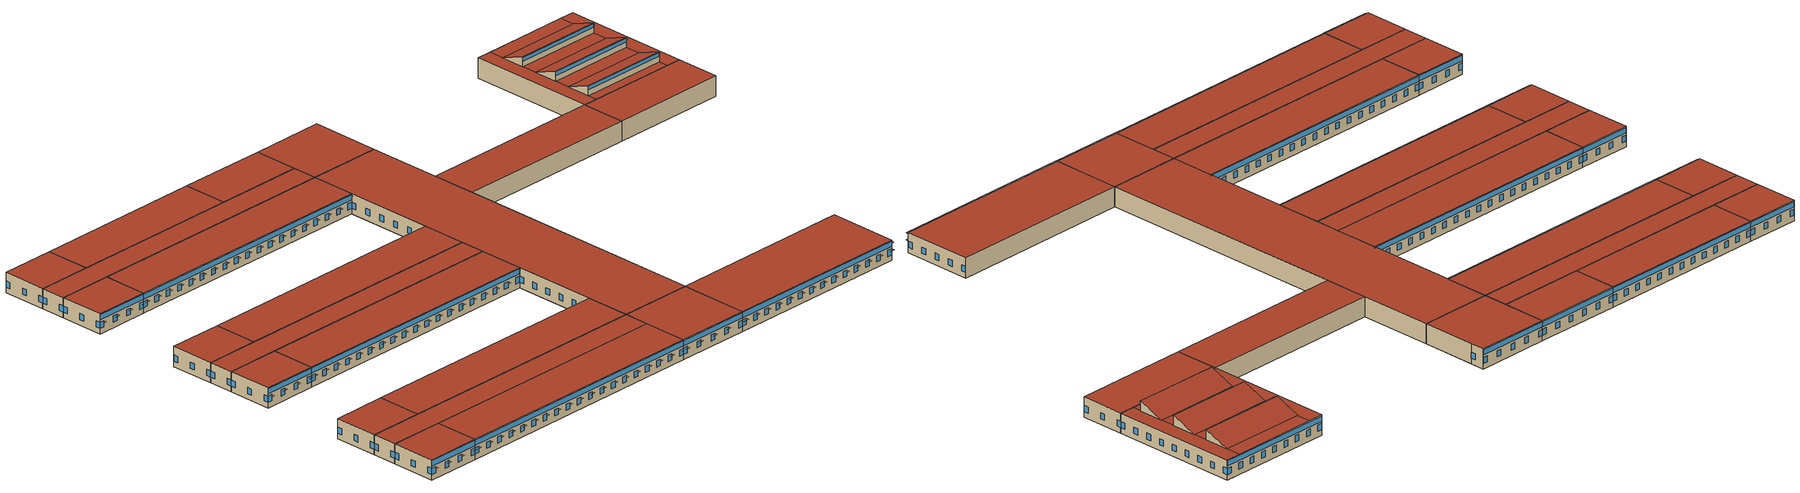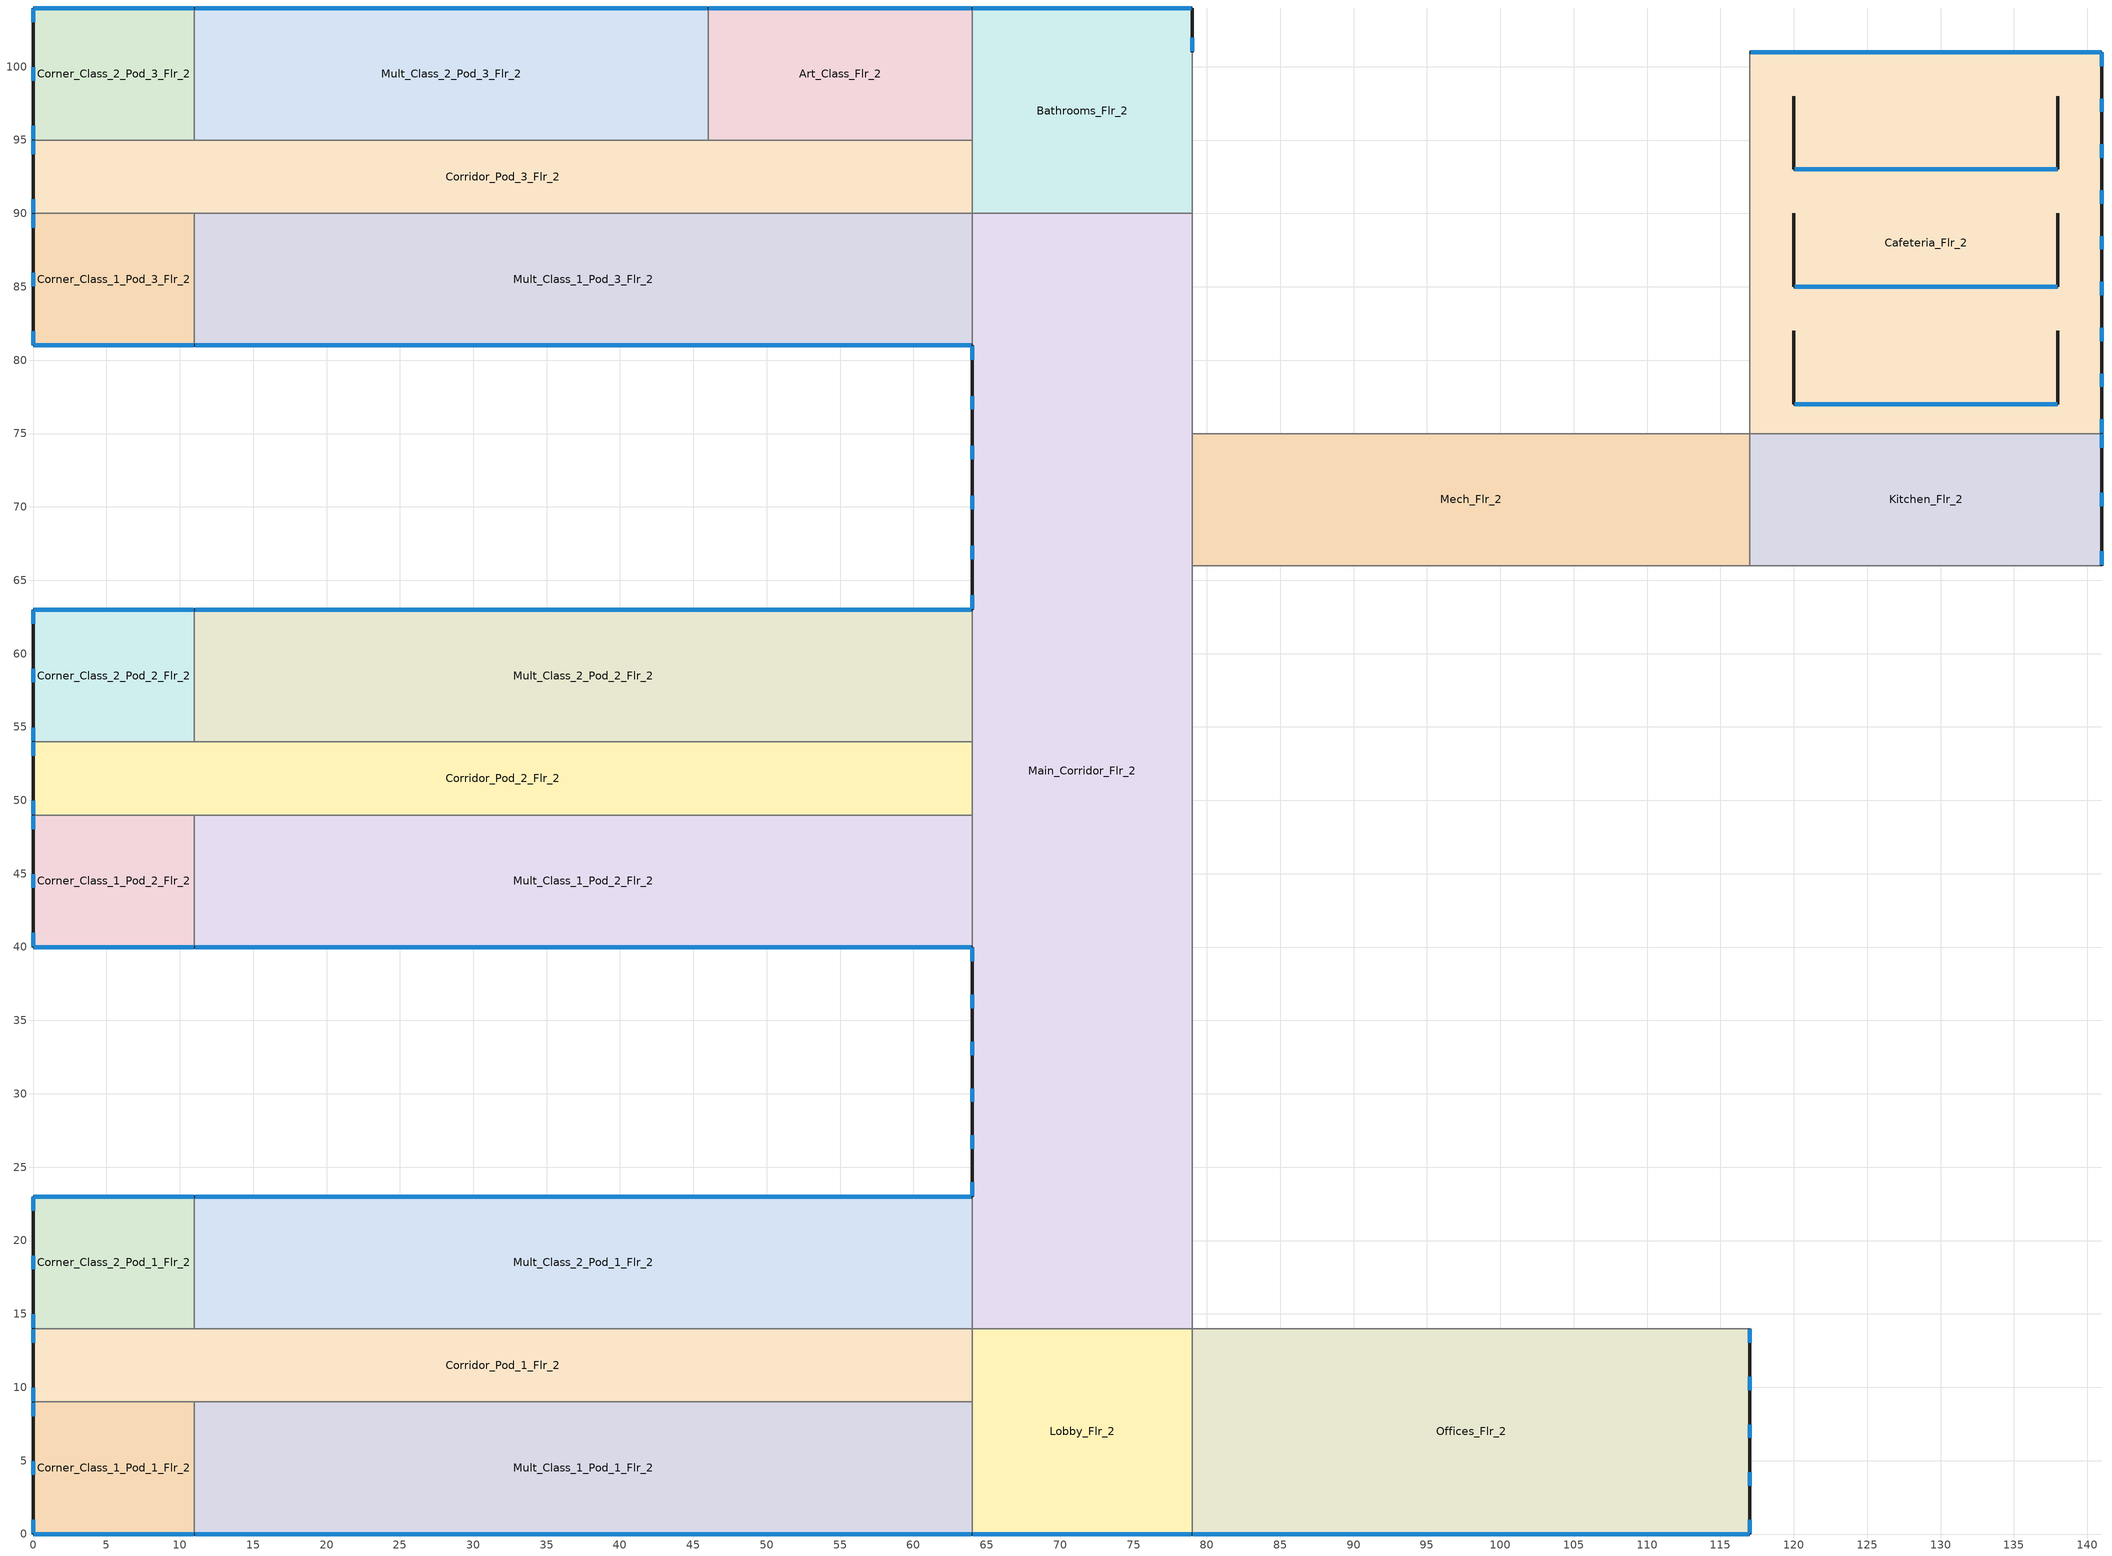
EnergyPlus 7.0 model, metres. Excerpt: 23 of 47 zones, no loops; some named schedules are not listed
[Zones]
Corner_Class_1_Pod_1_Flr_2
 floor to Corner_Class_1_Pod_1_Flr_1 (INT-FLOOR-TOPSIDE): 0,9 11,9 11,0 0,0 z4
 wall outside (Mass_R-13.3 ci_Ext-wall): 0,9 0,0 11,0 z4:8
 wall to Mult_Class_1_Pod_1_Flr_2 (Standard_Int-Wall): 11,0 11,9 z4:8
 wall to Corridor_Pod_1_Flr_2 (Standard_Int-Wall): 11,9 0,9 z4:8
 window (std_window_UValue_3.237_SHGC_0.390_VT_0.495): 0.05,0 0.96,0 / 3.38,0 4.29,0 / 6.71,0 7.62,0 / 10.04,0 10.95,0 z5.1:6.32
 window (daylight_window_UValue_3.237_SHGC_0.390_VT_0.495): 0.05,0 10.95,0 z6.79:7.8
 window (std_window_UValue_3.237_SHGC_0.390_VT_0.495_west): 0,8.95 0,8.04 / 0,4.96 0,4.04 / 0,0.96 0,0.05 z5.1:6.32
 roof outside (IEAD_R-30 ci_Roof): 0,0 11,0 11,9 0,9 z8
Mult_Class_1_Pod_1_Flr_2
 floor to Mult_Class_1_Pod_1_Flr_1 (INT-FLOOR-TOPSIDE): 11,9 64,9 64,0 11,0 z4
 wall outside (Mass_R-13.3 ci_Ext-wall): 11,0 64,0 z4:8
 wall to Lobby_Flr_2 (Standard_Int-Wall): 64,0 64,9 z4:8
 wall to Corridor_Pod_1_Flr_2 (Standard_Int-Wall): 64,9 11,9 z4:8
 window (std_window_UValue_3.237_SHGC_0.390_VT_0.495): 11.05,0 11.96,0 / 13.94,0 14.85,0 / 16.83,0 17.74,0 / 19.71,0 20.63,0 / 22.6,0 23.52,0 / 25.49,0 26.4,0 / 28.38,0 29.29,0 / 31.27,0 32.18,0 / 34.15,0 35.07,0 / 37.04,0 37.96,0 / 39.93,0 40.85,0 / 42.82,0 43.73,0 / 45.71,0 46.62,0 / 48.6,0 49.51,0 / 51.48,0 52.4,0 / 54.37,0 55.29,0 / 57.26,0 58.17,0 / 60.15,0 61.06,0 / 63.04,0 63.95,0 z5.1:6.32
 window (daylight_window_UValue_3.237_SHGC_0.390_VT_0.495): 11.05,0 63.95,0 z6.8:7.8
 roof outside (IEAD_R-30 ci_Roof): 11,0 64,0 64,9 11,9 z8
Corridor_Pod_1_Flr_2
 floor to Corridor_Pod_1_Flr_1 (INT-FLOOR-TOPSIDE): 0,14 64,14 64,9 0,9 z4
 wall outside (Mass_R-13.3 ci_Ext-wall): 0,14 0,9 z4:8
 wall to Lobby_Flr_2 (Standard_Int-Wall): 64,9 64,14 z4:8
 wall to Mult_Class_2_Pod_1_Flr_2 (Standard_Int-Wall): 64,14 11,14 z4:8
 wall to Corner_Class_2_Pod_1_Flr_2 (Standard_Int-Wall): 11,14 0,14 z4:8
 window (std_window_UValue_3.237_SHGC_0.390_VT_0.495_west): 0,13.95 0,13.04 / 0,9.96 0,9.05 z5.1:6.32
 roof outside (IEAD_R-30 ci_Roof): 0,9 64,9 64,14 0,14 z8
Corner_Class_2_Pod_1_Flr_2
 floor to Corner_Class_2_Pod_1_Flr_1 (INT-FLOOR-TOPSIDE): 0,23 11,23 11,14 0,14 z4
 wall outside (Mass_R-13.3 ci_Ext-wall): 11,23 0,23 0,14 z4:8
 wall to Mult_Class_2_Pod_1_Flr_2 (Standard_Int-Wall): 11,14 11,23 z4:8
 window (std_window_UValue_3.237_SHGC_0.490_VT_0.622): 10.95,23 10.04,23 / 7.62,23 6.71,23 / 4.29,23 3.38,23 / 0.96,23 0.05,23 z5.1:6.32
 window (daylight_window_UValue_3.237_SHGC_0.490_VT_0.622): 10.95,23 0.05,23 z6.79:7.8
 window (std_window_UValue_3.237_SHGC_0.390_VT_0.495_west): 0,22.95 0,22.04 / 0,18.96 0,18.04 / 0,14.96 0,14.05 z5.1:6.32
 roof outside (IEAD_R-30 ci_Roof): 0,14 11,14 11,23 0,23 z8
Mult_Class_2_Pod_1_Flr_2
 floor to Mult_Class_2_Pod_1_Flr_1 (INT-FLOOR-TOPSIDE): 11,23 64,23 64,14 11,14 z4
 wall outside (Mass_R-13.3 ci_Ext-wall): 64,23 11,23 z4:8
 wall to Main_Corridor_Flr_2 (Standard_Int-Wall): 64,14 64,23 z4:8
 window (std_window_UValue_3.237_SHGC_0.490_VT_0.622): 63.95,23 63.04,23 / 61.06,23 60.15,23 / 58.17,23 57.26,23 / 55.29,23 54.37,23 / 52.4,23 51.48,23 / 49.51,23 48.6,23 / 46.62,23 45.71,23 / 43.73,23 42.82,23 / 40.85,23 39.93,23 / 37.96,23 37.04,23 / 35.07,23 34.15,23 / 32.18,23 31.27,23 / 29.29,23 28.38,23 / 26.4,23 25.49,23 / 23.52,23 22.6,23 / 20.63,23 19.71,23 / 17.74,23 16.83,23 / 14.85,23 13.94,23 / 11.96,23 11.05,23 z5.1:6.32
 window (daylight_window_UValue_3.237_SHGC_0.490_VT_0.622): 63.95,23 11.05,23 z6.8:7.8
 roof outside (IEAD_R-30 ci_Roof): 11,14 64,14 64,23 11,23 z8
Corner_Class_1_Pod_2_Flr_2
 floor to Corner_Class_1_Pod_2_Flr_1 (INT-FLOOR-TOPSIDE): 0,49 11,49 11,40 0,40 z4
 wall outside (Mass_R-13.3 ci_Ext-wall): 0,49 0,40 11,40 z4:8
 wall to Mult_Class_1_Pod_2_Flr_2 (Standard_Int-Wall): 11,40 11,49 z4:8
 wall to Corridor_Pod_2_Flr_2 (Standard_Int-Wall): 11,49 0,49 z4:8
 window (std_window_UValue_3.237_SHGC_0.390_VT_0.495): 0.05,40 0.96,40 / 3.38,40 4.29,40 / 6.71,40 7.62,40 / 10.04,40 10.95,40 z5.1:6.32
 window (daylight_window_UValue_3.237_SHGC_0.390_VT_0.495): 0.05,40 10.95,40 z6.79:7.8
 window (std_window_UValue_3.237_SHGC_0.390_VT_0.495_west): 0,48.95 0,48.04 / 0,44.96 0,44.04 / 0,40.96 0,40.05 z5.1:6.32
 roof outside (IEAD_R-30 ci_Roof): 0,40 11,40 11,49 0,49 z8
Mult_Class_1_Pod_2_Flr_2
 floor to Mult_Class_1_Pod_2_Flr_1 (INT-FLOOR-TOPSIDE): 11,49 64,49 64,40 11,40 z4
 wall outside (Mass_R-13.3 ci_Ext-wall): 11,40 64,40 z4:8
 wall to Main_Corridor_Flr_2 (Standard_Int-Wall): 64,40 64,49 z4:8
 wall to Corridor_Pod_2_Flr_2 (Standard_Int-Wall): 64,49 11,49 z4:8
 window (std_window_UValue_3.237_SHGC_0.390_VT_0.495): 11.05,40 11.96,40 / 13.94,40 14.85,40 / 16.83,40 17.74,40 / 19.71,40 20.63,40 / 22.6,40 23.52,40 / 25.49,40 26.4,40 / 28.38,40 29.29,40 / 31.27,40 32.18,40 / 34.15,40 35.07,40 / 37.04,40 37.96,40 / 39.93,40 40.85,40 / 42.82,40 43.73,40 / 45.71,40 46.62,40 / 48.6,40 49.51,40 / 51.48,40 52.4,40 / 54.37,40 55.29,40 / 57.26,40 58.17,40 / 60.15,40 61.06,40 / 63.04,40 63.95,40 z5.1:6.32
 window (daylight_window_UValue_3.237_SHGC_0.390_VT_0.495): 11.05,40 63.95,40 z6.8:7.8
 roof outside (IEAD_R-30 ci_Roof): 11,40 64,40 64,49 11,49 z8
Corridor_Pod_2_Flr_2
 floor to Corridor_Pod_2_Flr_1 (INT-FLOOR-TOPSIDE): 0,54 64,54 64,49 0,49 z4
 wall outside (Mass_R-13.3 ci_Ext-wall): 0,54 0,49 z4:8
 wall to Main_Corridor_Flr_2 (Standard_Int-Wall): 64,49 64,54 z4:8
 wall to Mult_Class_2_Pod_2_Flr_2 (Standard_Int-Wall): 64,54 11,54 z4:8
 wall to Corner_Class_2_Pod_2_Flr_2 (Standard_Int-Wall): 11,54 0,54 z4:8
 window (std_window_UValue_3.237_SHGC_0.390_VT_0.495_west): 0,53.95 0,53.04 / 0,49.96 0,49.05 z5.1:6.32
 roof outside (IEAD_R-30 ci_Roof): 0,49 64,49 64,54 0,54 z8
Corner_Class_2_Pod_2_Flr_2
 floor to Corner_Class_2_Pod_2_Flr_1 (INT-FLOOR-TOPSIDE): 0,63 11,63 11,54 0,54 z4
 wall outside (Mass_R-13.3 ci_Ext-wall): 11,63 0,63 0,54 z4:8
 wall to Mult_Class_2_Pod_2_Flr_2 (Standard_Int-Wall): 11,54 11,63 z4:8
 window (std_window_UValue_3.237_SHGC_0.490_VT_0.622): 10.95,63 10.04,63 / 7.62,63 6.71,63 / 4.29,63 3.38,63 / 0.96,63 0.05,63 z5.1:6.32
 window (daylight_window_UValue_3.237_SHGC_0.490_VT_0.622): 10.95,63 0.05,63 z6.79:7.8
 window (std_window_UValue_3.237_SHGC_0.390_VT_0.495_west): 0,62.95 0,62.04 / 0,58.96 0,58.04 / 0,54.96 0,54.05 z5.1:6.32
 roof outside (IEAD_R-30 ci_Roof): 0,54 11,54 11,63 0,63 z8
Mult_Class_2_Pod_2_Flr_2
 floor to Mult_Class_2_Pod_2_Flr_1 (INT-FLOOR-TOPSIDE): 11,63 64,63 64,54 11,54 z4
 wall outside (Mass_R-13.3 ci_Ext-wall): 64,63 11,63 z4:8
 wall to Main_Corridor_Flr_2 (Standard_Int-Wall): 64,54 64,63 z4:8
 window (std_window_UValue_3.237_SHGC_0.490_VT_0.622): 63.95,63 63.04,63 / 61.06,63 60.15,63 / 58.17,63 57.26,63 / 55.29,63 54.37,63 / 52.4,63 51.48,63 / 49.51,63 48.6,63 / 46.62,63 45.71,63 / 43.73,63 42.82,63 / 40.85,63 39.93,63 / 37.96,63 37.04,63 / 35.07,63 34.15,63 / 32.18,63 31.27,63 / 29.29,63 28.38,63 / 26.4,63 25.49,63 / 23.52,63 22.6,63 / 20.63,63 19.71,63 / 17.74,63 16.83,63 / 14.85,63 13.94,63 / 11.96,63 11.05,63 z5.1:6.32
 window (daylight_window_UValue_3.237_SHGC_0.490_VT_0.622): 63.95,63 11.05,63 z6.8:7.8
 roof outside (IEAD_R-30 ci_Roof): 11,54 64,54 64,63 11,63 z8
Corner_Class_1_Pod_3_Flr_2
 floor to Corner_Class_1_Pod_3_Flr_1 (INT-FLOOR-TOPSIDE): 0,90 11,90 11,81 0,81 z4
 wall outside (Mass_R-13.3 ci_Ext-wall): 0,90 0,81 11,81 z4:8
 wall to Mult_Class_1_Pod_3_Flr_2 (Standard_Int-Wall): 11,81 11,90 z4:8
 wall to Corridor_Pod_3_Flr_2 (Standard_Int-Wall): 11,90 0,90 z4:8
 window (std_window_UValue_3.237_SHGC_0.390_VT_0.495): 0.05,81 0.96,81 / 3.38,81 4.29,81 / 6.71,81 7.62,81 / 10.04,81 10.95,81 z5.1:6.32
 window (daylight_window_UValue_3.237_SHGC_0.390_VT_0.495): 0.05,81 10.95,81 z6.79:7.8
 window (std_window_UValue_3.237_SHGC_0.390_VT_0.495_west): 0,89.95 0,89.04 / 0,85.96 0,85.04 / 0,81.96 0,81.05 z5.1:6.32
 roof outside (IEAD_R-30 ci_Roof): 0,81 11,81 11,90 0,90 z8
Mult_Class_1_Pod_3_Flr_2
 floor to Mult_Class_1_Pod_3_Flr_1 (INT-FLOOR-TOPSIDE): 11,90 64,90 64,81 11,81 z4
 wall outside (Mass_R-13.3 ci_Ext-wall): 11,81 64,81 z4:8
 wall to Main_Corridor_Flr_2 (Standard_Int-Wall): 64,81 64,90 z4:8
 wall to Corridor_Pod_3_Flr_2 (Standard_Int-Wall): 64,90 11,90 z4:8
 window (std_window_UValue_3.237_SHGC_0.390_VT_0.495): 11.05,81 11.96,81 / 13.94,81 14.85,81 / 16.83,81 17.74,81 / 19.71,81 20.63,81 / 22.6,81 23.52,81 / 25.49,81 26.4,81 / 28.38,81 29.29,81 / 31.27,81 32.18,81 / 34.15,81 35.07,81 / 37.04,81 37.96,81 / 39.93,81 40.85,81 / 42.82,81 43.73,81 / 45.71,81 46.62,81 / 48.6,81 49.51,81 / 51.48,81 52.4,81 / 54.37,81 55.29,81 / 57.26,81 58.17,81 / 60.15,81 61.06,81 / 63.04,81 63.95,81 z5.1:6.32
 window (daylight_window_UValue_3.237_SHGC_0.390_VT_0.495): 11.05,81 63.95,81 z6.8:7.8
 roof outside (IEAD_R-30 ci_Roof): 11,81 64,81 64,90 11,90 z8
Corridor_Pod_3_Flr_2
 floor to Corridor_Pod_3_Flr_1 (INT-FLOOR-TOPSIDE): 0,95 64,95 64,90 0,90 z4
 wall outside (Mass_R-13.3 ci_Ext-wall): 0,95 0,90 z4:8
 wall to Bathrooms_Flr_2 (Standard_Int-Wall): 64,90 64,95 z4:8
 wall to Art_Class_Flr_2 (Standard_Int-Wall): 64,95 46,95 z4:8
 wall to Mult_Class_2_Pod_3_Flr_2 (Standard_Int-Wall): 46,95 11,95 z4:8
 wall to Corner_Class_2_Pod_3_Flr_2 (Standard_Int-Wall): 11,95 0,95 z4:8
 window (std_window_UValue_3.237_SHGC_0.390_VT_0.495_west): 0,94.95 0,94.04 / 0,90.96 0,90.05 z5.1:6.32
 roof outside (IEAD_R-30 ci_Roof): 0,90 64,90 64,95 0,95 z8
Corner_Class_2_Pod_3_Flr_2
 floor to Corner_Class_2_Pod_3_Flr_1 (INT-FLOOR-TOPSIDE): 0,104 11,104 11,95 0,95 z4
 wall outside (Mass_R-13.3 ci_Ext-wall): 11,104 0,104 0,95 z4:8
 wall to Mult_Class_2_Pod_3_Flr_2 (Standard_Int-Wall): 11,95 11,104 z4:8
 window (std_window_UValue_3.237_SHGC_0.490_VT_0.622): 10.95,104 10.04,104 / 7.62,104 6.71,104 / 4.29,104 3.38,104 / 0.96,104 0.05,104 z5.1:6.32
 window (daylight_window_UValue_3.237_SHGC_0.490_VT_0.622): 10.95,104 0.05,104 z6.79:7.8
 window (std_window_UValue_3.237_SHGC_0.390_VT_0.495_west): 0,103.95 0,103.04 / 0,99.96 0,99.04 / 0,95.96 0,95.05 z5.1:6.32
 roof outside (IEAD_R-30 ci_Roof): 0,95 11,95 11,104 0,104 z8
Mult_Class_2_Pod_3_Flr_2
 floor to Mult_Class_2_Pod_3_Flr_1 (INT-FLOOR-TOPSIDE): 11,104 46,104 46,95 11,95 z4
 wall outside (Mass_R-13.3 ci_Ext-wall): 46,104 11,104 z4:8
 wall to Art_Class_Flr_2 (Standard_Int-Wall): 46,95 46,104 z4:8
 window (std_window_UValue_3.237_SHGC_0.490_VT_0.622): 45.95,104 45.04,104 / 43.12,104 42.2,104 / 40.29,104 39.37,104 / 37.45,104 36.54,104 / 34.62,104 33.71,104 / 31.79,104 30.87,104 / 28.96,104 28.04,104 / 26.13,104 25.21,104 / 23.29,104 22.38,104 / 20.46,104 19.55,104 / 17.63,104 16.71,104 / 14.8,104 13.88,104 / 11.96,104 11.05,104 z5.1:6.32
 window (daylight_window_UValue_3.237_SHGC_0.490_VT_0.622): 45.95,104 11.05,104 z6.8:7.8
 roof outside (IEAD_R-30 ci_Roof): 11,95 46,95 46,104 11,104 z8
Art_Class_Flr_2
 floor to Mult_Class_2_Pod_3_Flr_1 (INT-FLOOR-TOPSIDE): 46,104 64,104 64,95 46,95 z4
 wall outside (Mass_R-13.3 ci_Ext-wall): 64,104 46,104 z4:8
 wall to Bathrooms_Flr_2 (Standard_Int-Wall): 64,95 64,104 z4:8
 window (std_window_UValue_3.237_SHGC_0.490_VT_0.622): 63.95,104 63.04,104 / 60.55,104 59.64,104 / 57.16,104 56.24,104 / 53.76,104 52.84,104 / 50.36,104 49.45,104 / 46.96,104 46.05,104 z5.1:6.32
 window (daylight_window_UValue_3.237_SHGC_0.490_VT_0.622): 63.95,104 46.05,104 z6.79:7.8
 roof outside (IEAD_R-30 ci_Roof): 46,95 64,95 64,104 46,104 z8
Main_Corridor_Flr_2
 floor to Main_Corridor_Flr_1 (INT-FLOOR-TOPSIDE): 64,90 79,90 79,14 64,14 z4
 wall outside (Mass_R-13.3 ci_Ext-wall): 64,81 64,63 / 64,40 64,23 z4:8
 wall to Lobby_Flr_2 (Standard_Int-Wall): 64,14 79,14 z4:8
 wall to Gym_Flr_1 (Standard_Int-Wall): 79,14 79,66 z4:8
 wall to Mech_Flr_2 (Standard_Int-Wall): 79,66 79,75 z4:8
 wall to Auditorium_Flr_1 (Standard_Int-Wall): 79,75 79,90 z4:8
 wall to Bathrooms_Flr_2 (Standard_Int-Wall): 79,90 64,90 z4:8
 window (std_window_UValue_3.237_SHGC_0.390_VT_0.495_west): 64,80.95 64,80.04 / 64,77.55 64,76.64 / 64,74.16 64,73.24 / 64,70.76 64,69.84 / 64,67.36 64,66.45 / 64,63.96 64,63.05 / 64,39.95 64,39.04 / 64,36.75 64,35.84 / 64,33.56 64,32.64 / 64,30.36 64,29.44 / 64,27.16 64,26.25 / 64,23.96 64,23.05 z5.1:6.32
 roof outside (IEAD_R-30 ci_Roof): 64,14 79,14 79,90 64,90 z8
Lobby_Flr_2
 floor to Lobby_Flr_1 (INT-FLOOR-TOPSIDE): 64,14 79,14 79,0 64,0 z4
 wall outside (Mass_R-13.3 ci_Ext-wall): 64,0 79,0 z4:8
 wall to Offices_Flr_2 (Standard_Int-Wall): 79,0 79,14 z4:8
 window (std_window_UValue_3.237_SHGC_0.390_VT_0.495): 64.05,0 64.96,0 / 67.55,0 68.46,0 / 71.04,0 71.96,0 / 74.54,0 75.45,0 / 78.04,0 78.95,0 z5.1:6.32
 window (daylight_window_UValue_3.237_SHGC_0.390_VT_0.495): 64.05,0 78.95,0 z6.79:7.8
 roof outside (IEAD_R-30 ci_Roof): 64,0 79,0 79,14 64,14 z8
Bathrooms_Flr_2
 floor to Bathrooms_Flr_1 (INT-FLOOR-TOPSIDE): 64,104 79,104 79,90 64,90 z4
 wall outside (Mass_R-13.3 ci_Ext-wall): 79,101 79,104 64,104 z4:8
 wall to Auditorium_Flr_1 (Standard_Int-Wall): 79,90 79,101 z4:8
 window (std_window_UValue_3.237_SHGC_0.390_VT_0.495_east): 79,101.05 79,101.96 z5.1:6.32
 window (std_window_UValue_3.237_SHGC_0.490_VT_0.622): 78.95,104 78.04,104 / 75.45,104 74.54,104 / 71.96,104 71.04,104 / 68.46,104 67.55,104 / 64.96,104 64.05,104 z5.1:6.32
 window (daylight_window_UValue_3.237_SHGC_0.490_VT_0.622): 78.95,104 64.05,104 z6.79:7.8
 roof outside (IEAD_R-30 ci_Roof): 64,90 79,90 79,104 64,104 z8
Offices_Flr_2
 floor to Offices_Flr_1 (INT-FLOOR-TOPSIDE): 79,14 117,14 117,0 79,0 z4
 wall outside (Mass_R-13.3 ci_Ext-wall): 79,0 117,0 117,14 z4:8
 wall to Gym_Flr_1 (Standard_Int-Wall): 117,14 79,14 z4:8
 window (std_window_UValue_3.237_SHGC_0.390_VT_0.495): 79.05,0 79.96,0 / 81.89,0 82.81,0 / 84.74,0 85.65,0 / 87.59,0 88.5,0 / 90.43,0 91.34,0 / 93.28,0 94.19,0 / 96.12,0 97.03,0 / 98.97,0 99.88,0 / 101.81,0 102.72,0 / 104.66,0 105.57,0 / 107.5,0 108.41,0 / 110.35,0 111.26,0 / 113.19,0 114.1,0 / 116.04,0 116.95,0 z5.1:6.32
 window (daylight_window_UValue_3.237_SHGC_0.390_VT_0.495): 79.05,0 116.95,0 z6.8:7.8
 window (std_window_UValue_3.237_SHGC_0.390_VT_0.495_east): 117,0.05 117,0.96 / 117,3.3 117,4.21 / 117,6.54 117,7.46 / 117,9.79 117,10.7 / 117,13.04 117,13.95 z5.1:6.32
 roof outside (IEAD_R-30 ci_Roof): 79,0 117,0 117,14 79,14 z8
Mech_Flr_2
 floor to Mech_Flr_1 (INT-FLOOR-TOPSIDE): 79,75 117,75 117,66 79,66 z4
 wall to Gym_Flr_1 (Standard_Int-Wall): 79,66 117,66 z4:8
 wall to Kitchen_Flr_2 (Standard_Int-Wall): 117,66 117,75 z4:8
 wall to Auditorium_Flr_1 (Standard_Int-Wall): 117,75 79,75 z4:8
 roof outside (IEAD_R-30 ci_Roof): 79,66 117,66 117,75 79,75 z8
Kitchen_Flr_2
 floor to Library_Flr_1 (INT-FLOOR-TOPSIDE): 117,75 141,75 141,66 117,66 z4
 wall outside (Mass_R-13.3 ci_Ext-wall): 141,66 141,75 z4:8
 wall to Aux_Gym_Flr_1 (Standard_Int-Wall): 117,66 141,66 z4:8
 wall to Cafeteria_Flr_2 (Standard_Int-Wall): 141,75 117,75 z4:8
 window (std_window_UValue_3.237_SHGC_0.390_VT_0.495_east): 141,66.05 141,66.96 / 141,70.04 141,70.96 / 141,74.04 141,74.95 z5.1:6.32
 roof outside (IEAD_R-30 ci_Roof): 117,66 141,66 141,75 117,75 z8
Cafeteria_Flr_2
 floor to Library_Flr_1 (INT-FLOOR-TOPSIDE): 117,101 141,101 141,75 117,75 z4
 wall outside (Mass_R-13.3 ci_Ext-wall): 141,75 141,101 117,101 z4:8; 120,77 138,77 / 120,85 138,85 / 120,93 138,93 z8:10; 138,77,10 138,77,8 138,82,8; 120,82,8 120,77,8 120,77,10; 138,85,10 138,85,8 138,90,8; 120,90,8 120,85,8 120,85,10; 138,93,10 138,93,8 138,98,8; 120,98,8 120,93,8 120,93,10
 wall to Auditorium_Flr_1 (Standard_Int-Wall): 117,101 117,75 z4:8
 window (std_window_UValue_3.237_SHGC_0.390_VT_0.495_east): 141,75.05 141,75.96 / 141,78.17 141,79.09 / 141,81.3 141,82.21 / 141,84.42 141,85.33 / 141,87.54 141,88.46 / 141,90.67 141,91.58 / 141,93.79 141,94.7 / 141,96.91 141,97.83 / 141,100.04 141,100.95 z5.1:6.32
 window (std_window_UValue_3.237_SHGC_0.490_VT_0.622): 140.95,101 140.04,101 / 138.08,101 137.16,101 / 135.2,101 134.29,101 / 132.33,101 131.42,101 / 129.46,101 128.54,101 / 126.58,101 125.67,101 / 123.71,101 122.8,101 / 120.84,101 119.92,101 / 117.96,101 117.05,101 z5.1:6.32
 window (daylight_window_UValue_3.237_SHGC_0.490_VT_0.622): 140.95,101 117.05,101 z6.8:7.8
 window (std_window_UValue_3.237_SHGC_0.390_VT_0.495): 120.05,77 137.95,77 / 120.05,85 137.95,85 / 120.05,93 137.95,93 z9.1:9.8
 roof outside (IEAD_R-30 ci_Roof): 138,101 138,75 141,75 141,101 z8; 117,101 117,75 120,75 120,101 z8; 120,77 120,75 138,75 138,77 z8; 120,85 120,82 138,82 138,85 z8; 120,93 120,90 138,90 138,93 z8; 120,101 120,98 138,98 138,101 z8; 138,77,10 138,82,8 120,82,8 120,77,10; 138,85,10 138,90,8 120,90,8 120,85,10; 138,93,10 138,98,8 120,98,8 120,93,10
shading: 0.05,-0.61 0.05,0 0.96,0 0.96,-0.61 z6.32; 3.38,-0.61 3.38,0 4.29,0 4.29,-0.61 z6.32; 6.71,-0.61 6.71,0 7.62,0 7.62,-0.61 z6.32; 10.04,-0.61 10.04,0 10.95,0 10.95,-0.61 z6.32; 0.05,-0.5 0.05,0 10.95,0 10.95,-0.5 z7.8; 11.05,-0.61 11.05,0 11.96,0 11.96,-0.61 z6.32; 13.94,-0.61 13.94,0 14.85,0 14.85,-0.61 z6.32; 16.83,-0.61 16.83,0 17.74,0 17.74,-0.61 z6.32; 19.71,-0.61 19.71,0 20.63,0 20.63,-0.61 z6.32; 22.6,-0.61 22.6,0 23.52,0 23.52,-0.61 z6.32; 25.49,-0.61 25.49,0 26.4,0 26.4,-0.61 z6.32; 28.38,-0.61 28.38,0 29.29,0 29.29,-0.61 z6.32; 31.27,-0.61 31.27,0 32.18,0 32.18,-0.61 z6.32; 34.15,-0.61 34.15,0 35.07,0 35.07,-0.61 z6.32; 37.04,-0.61 37.04,0 37.96,0 37.96,-0.61 z6.32; 39.93,-0.61 39.93,0 40.85,0 40.85,-0.61 z6.32; 42.82,-0.61 42.82,0 43.73,0 43.73,-0.61 z6.32; 45.71,-0.61 45.71,0 46.62,0 46.62,-0.61 z6.32; 48.6,-0.61 48.6,0 49.51,0 49.51,-0.61 z6.32; 51.48,-0.61 51.48,0 52.4,0 52.4,-0.61 z6.32; 54.37,-0.61 54.37,0 55.29,0 55.29,-0.61 z6.32; 57.26,-0.61 57.26,0 58.17,0 58.17,-0.61 z6.32; 60.15,-0.61 60.15,0 61.06,0 61.06,-0.61 z6.32; 63.04,-0.61 63.04,0 63.95,0 63.95,-0.61 z6.32; 11.05,-0.5 11.05,0 63.95,0 63.95,-0.5 z7.8; 0.05,39.39 0.05,40 0.96,40 0.96,39.39 z6.32; 3.38,39.39 3.38,40 4.29,40 4.29,39.39 z6.32; 6.71,39.39 6.71,40 7.62,40 7.62,39.39 z6.32; 10.04,39.39 10.04,40 10.95,40 10.95,39.39 z6.32; 0.05,39.5 0.05,40 10.95,40 10.95,39.5 z7.8; 11.05,39.39 11.05,40 11.96,40 11.96,39.39 z6.32; 13.94,39.39 13.94,40 14.85,40 14.85,39.39 z6.32; 16.83,39.39 16.83,40 17.74,40 17.74,39.39 z6.32; 19.71,39.39 19.71,40 20.63,40 20.63,39.39 z6.32; 22.6,39.39 22.6,40 23.52,40 23.52,39.39 z6.32; 25.49,39.39 25.49,40 26.4,40 26.4,39.39 z6.32; 28.38,39.39 28.38,40 29.29,40 29.29,39.39 z6.32; 31.27,39.39 31.27,40 32.18,40 32.18,39.39 z6.32; 34.15,39.39 34.15,40 35.07,40 35.07,39.39 z6.32; 37.04,39.39 37.04,40 37.96,40 37.96,39.39 z6.32; 39.93,39.39 39.93,40 40.85,40 40.85,39.39 z6.32; 42.82,39.39 42.82,40 43.73,40 43.73,39.39 z6.32; 45.71,39.39 45.71,40 46.62,40 46.62,39.39 z6.32; 48.6,39.39 48.6,40 49.51,40 49.51,39.39 z6.32; 51.48,39.39 51.48,40 52.4,40 52.4,39.39 z6.32; 54.37,39.39 54.37,40 55.29,40 55.29,39.39 z6.32; 57.26,39.39 57.26,40 58.17,40 58.17,39.39 z6.32; 60.15,39.39 60.15,40 61.06,40 61.06,39.39 z6.32; 63.04,39.39 63.04,40 63.95,40 63.95,39.39 z6.32; 11.05,39.5 11.05,40 63.95,40 63.95,39.5 z7.8; 0.05,80.39 0.05,81 0.96,81 0.96,80.39 z6.32; 3.38,80.39 3.38,81 4.29,81 4.29,80.39 z6.32; 6.71,80.39 6.71,81 7.62,81 7.62,80.39 z6.32; 10.04,80.39 10.04,81 10.95,81 10.95,80.39 z6.32; 0.05,80.5 0.05,81 10.95,81 10.95,80.5 z7.8; 11.05,80.39 11.05,81 11.96,81 11.96,80.39 z6.32; 13.94,80.39 13.94,81 14.85,81 14.85,80.39 z6.32; 16.83,80.39 16.83,81 17.74,81 17.74,80.39 z6.32; 19.71,80.39 19.71,81 20.63,81 20.63,80.39 z6.32; 22.6,80.39 22.6,81 23.52,81 23.52,80.39 z6.32; 25.49,80.39 25.49,81 26.4,81 26.4,80.39 z6.32; 28.38,80.39 28.38,81 29.29,81 29.29,80.39 z6.32; 31.27,80.39 31.27,81 32.18,81 32.18,80.39 z6.32; 34.15,80.39 34.15,81 35.07,81 35.07,80.39 z6.32; 37.04,80.39 37.04,81 37.96,81 37.96,80.39 z6.32; 39.93,80.39 39.93,81 40.85,81 40.85,80.39 z6.32; 42.82,80.39 42.82,81 43.73,81 43.73,80.39 z6.32; 45.71,80.39 45.71,81 46.62,81 46.62,80.39 z6.32; 48.6,80.39 48.6,81 49.51,81 49.51,80.39 z6.32; 51.48,80.39 51.48,81 52.4,81 52.4,80.39 z6.32; 54.37,80.39 54.37,81 55.29,81 55.29,80.39 z6.32; 57.26,80.39 57.26,81 58.17,81 58.17,80.39 z6.32; 60.15,80.39 60.15,81 61.06,81 61.06,80.39 z6.32; 63.04,80.39 63.04,81 63.95,81 63.95,80.39 z6.32; 11.05,80.5 11.05,81 63.95,81 63.95,80.5 z7.8; 64.05,-0.61 64.05,0 64.96,0 64.96,-0.61 z6.32; 67.55,-0.61 67.55,0 68.46,0 68.46,-0.61 z6.32; 71.04,-0.61 71.04,0 71.96,0 71.96,-0.61 z6.32; 74.54,-0.61 74.54,0 75.45,0 75.45,-0.61 z6.32; 78.04,-0.61 78.04,0 78.95,0 78.95,-0.61 z6.32; 64.05,-0.5 64.05,0 78.95,0 78.95,-0.5 z7.8; 79.05,-0.61 79.05,0 79.96,0 79.96,-0.61 z6.32; 81.89,-0.61 81.89,0 82.81,0 82.81,-0.61 z6.32; 84.74,-0.61 84.74,0 85.65,0 85.65,-0.61 z6.32; 87.59,-0.61 87.59,0 88.5,0 88.5,-0.61 z6.32; 90.43,-0.61 90.43,0 91.34,0 91.34,-0.61 z6.32; 93.28,-0.61 93.28,0 94.19,0 94.19,-0.61 z6.32; 96.12,-0.61 96.12,0 97.03,0 97.03,-0.61 z6.32; 98.97,-0.61 98.97,0 99.88,0 99.88,-0.61 z6.32; 101.81,-0.61 101.81,0 102.72,0 102.72,-0.61 z6.32; 104.66,-0.61 104.66,0 105.57,0 105.57,-0.61 z6.32; 107.5,-0.61 107.5,0 108.41,0 108.41,-0.61 z6.32; 110.35,-0.61 110.35,0 111.26,0 111.26,-0.61 z6.32; 113.19,-0.61 113.19,0 114.1,0 114.1,-0.61 z6.32; 116.04,-0.61 116.04,0 116.95,0 116.95,-0.61 z6.32; 79.05,-0.5 79.05,0 116.95,0 116.95,-0.5 z7.8; 120.05,76.65 120.05,77 137.95,77 137.95,76.65 z9.8; 120.05,84.65 120.05,85 137.95,85 137.95,84.65 z9.8; 120.05,92.65 120.05,93 137.95,93 137.95,92.65 z9.8
[Building]
Secondary School Low-Energy Dual Duct: North Axis=0; Terrain=City; Loads Convergence Tolerance Value=0.04; Temperature Convergence Tolerance Value=0.2; Solar Distribution=FullExterior; Maximum Number of Warmup Days=25; Minimum Number of Warmup Days=6
[Site:Location]
USA WA-SEATTLE: Latitude {deg}=47.45; Longitude {deg}=-122.3; Time Zone {hr}=-8; Elevation {m}=122
[Site:GroundTemperature:BuildingSurface]
19.744, 19.735, 19.741, 19.771, 19.825, 20.04, 20.738, 21.085, 20.449, 19.986, 19.848, 19.775
[Site:WaterMainsTemperature]
Calculation Method=CORRELATION; Annual Average Outdoor Air Temperature {C}=10.86; Maximum Difference In Monthly Average Outdoor Air Temperatures {deltaC}=13.5
[SizingPeriod:DesignDay] Barometric Pressure {Pa}=99868; Rain {0-no,1-yes}=0; Snow on ground {0-no,1-yes}=0; Day of Month=21; Daylight Savings Time Indicator=0; Humidity Indicating Type=WetBulb
Name | Maximum Dry-Bulb Temperature {C} | Daily Temp Range {C} | Humidity Indicating Conditions at Maximum Dry-Bulb | Wind Speed {m/s} design conditions vs. traditional 6.71 m/s (15 mph) | Wind Direction {Degrees; N=0, S=180} | Clearness {0.0 to 1.1} | Month | Day Type | Wind Speed {m/s} design conditions vs. traditional 3.35 m/s (7mph)
SEATTLE Ann Htg 99.6% Condns DB | -4.5 | 0 | -4.5 | 4.2 | 20 | 0 | 12 | WinterDesignDay
SEATTLE Ann Clg .4% Condns DB=>MWB | 29.4 | 10.1 | 18.4 |  | 0 | 1 | 8 | SummerDesignDay | 4.3
SEATTLE Ann Clg .4% Condns WB=>MDB | 28 | 10.1 | 19.2 |  | 0 | 1 | 8 | SummerDesignDay | 4.3
[WindowMaterial:SimpleGlazingSystem] U-Factor=1.931
Name | Solar Heat Gain Coefficient | Visible Transmittance
SOUTH | 0.75 | 0.75
EAST; WEST | 0.4 | 0.4
NORTH | 0.62 | 0.62
[Material] Thermal Absorptance=0.9
Name | Roughness | Thickness | Conductivity | Density | Specific Heat | Solar Absorptance | Visible Absorptance | Thickness {m} | Conductivity {W/m-K} | Density {kg/m3} | Specific Heat {J/kg-K}
Roof Membrane | VeryRough | 0.0095 | 0.16 | 1121.29 | 1460 | 0.7 | 0.7
Roof Insulation [32] | MediumRough | 0.2571 | 0.049 | 265 | 836.8 | 0.7 | 0.7
Metal Decking | MediumSmooth | 0.0015 | 45.006 | 7680 | 418.4 | 0.7 | 0.3
GP01 1/2 GYPSUM | Smooth | 0.0127 | 0.16 | 800 | 1090 | 0.7 | 0.5
1IN Stucco | Smooth | 0.0253 | 0.6918 | 1858 | 837 | 0.92 | 0.92
8IN Concrete HW | MediumRough | 0.2033 | 1.7296 | 2243 | 837 | 0.65 | 0.65
Wall Insulation [61] | MediumRough | 0.0785 | 0.0432 | 91 | 837 | 0.5 | 0.5
1/2IN Gypsum | Smooth | 0.0127 | 0.16 | 784.9 | 830 | 0.92 | 0.92
Std Wood 6inch | MediumSmooth |  |  |  |  | 0.7 | 0.7 | 0.15 | 0.12 | 540 | 1210
Std MAT-CC05 4 MW CONCRETE | Rough |  |  |  |  | 0.7 | 0.2 | 0.1 | 0.858 | 1968 | 836.8
[Material:NoMass]
Std CP02 CARPET PAD: Roughness=VeryRough; Thermal Resistance {m2-K/W}=0.21648; Thermal Absorptance=0.9; Solar Absorptance=0.7; Visible Absorptance=0.8
[Construction]
std_window_UValue_3.237_SHGC_0.390_VT_0.495; daylight_window_UValue_3.237_SHGC_0.390_VT_0.495: SOUTH
std_window_UValue_3.237_SHGC_0.390_VT_0.495_east: EAST
std_window_UValue_3.237_SHGC_0.490_VT_0.622; daylight_window_UValue_3.237_SHGC_0.490_VT_0.622: NORTH
std_window_UValue_3.237_SHGC_0.390_VT_0.495_west: WEST
IEAD_R-30 ci_Roof: Roof Membrane, Roof Insulation [32], Metal Decking
Standard_Int-Wall: GP01 1/2 GYPSUM, GP01 1/2 GYPSUM
Mass_R-13.3 ci_Ext-wall: 1IN Stucco, 8IN Concrete HW, Wall Insulation [61], 1/2IN Gypsum
InteriorFurnishings: Std Wood 6inch
INT-FLOOR-TOPSIDE: Std MAT-CC05 4 MW CONCRETE, Std CP02 CARPET PAD
[Zone] Type=1; Multiplier=1; Floor Area {m2}=AutoCalculate; Part of Total Floor Area=Yes
Name | Ceiling Height {m} | Volume {m3}
Corner_Class_1_Pod_1_Flr_2; Corner_Class_2_Pod_1_Flr_2; Corner_Class_1_Pod_2_Flr_2; Corner_Class_2_Pod_2_Flr_2; Corner_Class_1_Pod_3_Flr_2; Corner_Class_2_Pod_3_Flr_2 | 4 | 396
Mult_Class_1_Pod_1_Flr_2; Mult_Class_2_Pod_1_Flr_2; Mult_Class_1_Pod_2_Flr_2; Mult_Class_2_Pod_2_Flr_2; Mult_Class_1_Pod_3_Flr_2 | 4 | 1908
Corridor_Pod_1_Flr_2; Corridor_Pod_2_Flr_2; Corridor_Pod_3_Flr_2 | 4 | 1280
Mult_Class_2_Pod_3_Flr_2 | 4 | 1260
Art_Class_Flr_2 | 4 | 648
Main_Corridor_Flr_2 | 4 | 4560
Lobby_Flr_2; Bathrooms_Flr_2 | 4 | 840
Offices_Flr_2 | 4 | 2128
Mech_Flr_2 | 4 | 1368
Kitchen_Flr_2 | 4 | 864
Cafeteria_Flr_2 | 4.33 | 2766
[InternalMass] Construction=InteriorFurnishings
Name | Zone | Surface Area
Corner_Class_1_Pod_1_Flr_2 Internal Mass | Corner_Class_1_Pod_1_Flr_2 | 198
Mult_Class_1_Pod_1_Flr_2 Internal Mass | Mult_Class_1_Pod_1_Flr_2 | 954
Corridor_Pod_1_Flr_2 Internal Mass | Corridor_Pod_1_Flr_2 | 640
Corner_Class_2_Pod_1_Flr_2 Internal Mass | Corner_Class_2_Pod_1_Flr_2 | 198
Mult_Class_2_Pod_1_Flr_2 Internal Mass | Mult_Class_2_Pod_1_Flr_2 | 954
Corner_Class_1_Pod_2_Flr_2 Internal Mass | Corner_Class_1_Pod_2_Flr_2 | 198
Mult_Class_1_Pod_2_Flr_2 Internal Mass | Mult_Class_1_Pod_2_Flr_2 | 954
Corridor_Pod_2_Flr_2 Internal Mass | Corridor_Pod_2_Flr_2 | 640
Corner_Class_2_Pod_2_Flr_2 Internal Mass | Corner_Class_2_Pod_2_Flr_2 | 198
Mult_Class_2_Pod_2_Flr_2 Internal Mass | Mult_Class_2_Pod_2_Flr_2 | 954
Corner_Class_1_Pod_3_Flr_2 Internal Mass | Corner_Class_1_Pod_3_Flr_2 | 198
Mult_Class_1_Pod_3_Flr_2 Internal Mass | Mult_Class_1_Pod_3_Flr_2 | 954
Corridor_Pod_3_Flr_2 Internal Mass | Corridor_Pod_3_Flr_2 | 640
Corner_Class_2_Pod_3_Flr_2 Internal Mass | Corner_Class_2_Pod_3_Flr_2 | 198
Mult_Class_2_Pod_3_Flr_2 Internal Mass | Mult_Class_2_Pod_3_Flr_2 | 630
Art_Class_Flr_2 Internal Mass | Art_Class_Flr_2 | 324
Main_Corridor_Flr_2 Internal Mass | Main_Corridor_Flr_2 | 2280
Lobby_Flr_2 Internal Mass | Lobby_Flr_2 | 420
Bathrooms_Flr_2 Internal Mass | Bathrooms_Flr_2 | 420
Offices_Flr_2 Internal Mass | Offices_Flr_2 | 1064
Mech_Flr_2 Internal Mass | Mech_Flr_2 | 684
Kitchen_Flr_2 Internal Mass | Kitchen_Flr_2 | 432
Cafeteria_Flr_2 Internal Mass | Cafeteria_Flr_2 | 1248
[ZoneInfiltration:DesignFlowRate] Schedule=INFIL_SCH; Design Volume Flow Rate Calculation Method=Flow/ExteriorWallArea; Flow per Exterior Surface Area {m3/s/m2}=0.000302; Constant Term Coefficient=1; Temperature Term Coefficient=0; Velocity Term Coefficient=0; Velocity Squared Term Coefficient=0
Name | Zone
Corner_Class_1_Pod_1_Flr_2_Infiltration | Corner_Class_1_Pod_1_Flr_2
Mult_Class_1_Pod_1_Flr_2_Infiltration | Mult_Class_1_Pod_1_Flr_2
Corridor_Pod_1_Flr_2_Infiltration | Corridor_Pod_1_Flr_2
Corner_Class_2_Pod_1_Flr_2_Infiltration | Corner_Class_2_Pod_1_Flr_2
Mult_Class_2_Pod_1_Flr_2_Infiltration | Mult_Class_2_Pod_1_Flr_2
Corner_Class_1_Pod_2_Flr_2_Infiltration | Corner_Class_1_Pod_2_Flr_2
Mult_Class_1_Pod_2_Flr_2_Infiltration | Mult_Class_1_Pod_2_Flr_2
Corridor_Pod_2_Flr_2_Infiltration | Corridor_Pod_2_Flr_2
Corner_Class_2_Pod_2_Flr_2_Infiltration | Corner_Class_2_Pod_2_Flr_2
Mult_Class_2_Pod_2_Flr_2_Infiltration | Mult_Class_2_Pod_2_Flr_2
Corner_Class_1_Pod_3_Flr_2_Infiltration | Corner_Class_1_Pod_3_Flr_2
Mult_Class_1_Pod_3_Flr_2_Infiltration | Mult_Class_1_Pod_3_Flr_2
Corridor_Pod_3_Flr_2_Infiltration | Corridor_Pod_3_Flr_2
Corner_Class_2_Pod_3_Flr_2_Infiltration | Corner_Class_2_Pod_3_Flr_2
Mult_Class_2_Pod_3_Flr_2_Infiltration | Mult_Class_2_Pod_3_Flr_2
Art_Class_Flr_2_Infiltration | Art_Class_Flr_2
Main_Corridor_Flr_2_Infiltration | Main_Corridor_Flr_2
Lobby_Flr_2_Infiltration | Lobby_Flr_2
Bathrooms_Flr_2_Infiltration | Bathrooms_Flr_2
Offices_Flr_2_Infiltration | Offices_Flr_2
Kitchen_Flr_2_Infiltration | Kitchen_Flr_2
Cafeteria_Flr_2_Infiltration | Cafeteria_Flr_2
[People] Number of People Calculation Method=People; Fraction Radiant=0.3; User Specified Sensible Fraction=AUTOCALCULATE; Activity Level Schedule=ACTIVITY_SCH; Carbon Dioxide Generation Rate {m3/s-W}=3.82E-8; Enable ASHRAE 55 Comfort Warnings=No; MRT Calculation=ZoneAveraged; Work Efficiency Schedule=WORK_EFF_SCH; Clothing Schedule=CLOTHING_SCH; Air Velocity Schedule=AIR_VELO_SCH; Thermal Comfort Report=FANGER
Name | Zone | Schedule | Number of People
Corner_Class_1_Pod_1_Flr_2 People | Corner_Class_1_Pod_1_Flr_2 | Bldg_Occ_Sch | 34.65
Mult_Class_1_Pod_1_Flr_2 People | Mult_Class_1_Pod_1_Flr_2 | Bldg_Occ_Sch | 166.95
Corner_Class_2_Pod_1_Flr_2 People | Corner_Class_2_Pod_1_Flr_2 | Bldg_Occ_Sch | 34.65
Mult_Class_2_Pod_1_Flr_2 People | Mult_Class_2_Pod_1_Flr_2 | Bldg_Occ_Sch | 166.95
Corner_Class_1_Pod_2_Flr_2 People | Corner_Class_1_Pod_2_Flr_2 | Bldg_Occ_Sch | 34.65
Mult_Class_1_Pod_2_Flr_2 People | Mult_Class_1_Pod_2_Flr_2 | Bldg_Occ_Sch | 166.95
Corner_Class_2_Pod_2_Flr_2 People | Corner_Class_2_Pod_2_Flr_2 | Bldg_Occ_Sch | 34.65
Mult_Class_2_Pod_2_Flr_2 People | Mult_Class_2_Pod_2_Flr_2 | Bldg_Occ_Sch | 166.95
Corner_Class_1_Pod_3_Flr_2 People | Corner_Class_1_Pod_3_Flr_2 | Bldg_Occ_Sch | 34.65
Mult_Class_1_Pod_3_Flr_2 People | Mult_Class_1_Pod_3_Flr_2 | Bldg_Occ_Sch | 166.95
Corner_Class_2_Pod_3_Flr_2 People | Corner_Class_2_Pod_3_Flr_2 | Bldg_Occ_Sch | 34.65
Mult_Class_2_Pod_3_Flr_2 People | Mult_Class_2_Pod_3_Flr_2 | Bldg_Occ_Sch | 110.25
Art_Class_Flr_2 People | Art_Class_Flr_2 | Bldg_Occ_Sch | 32.4
Offices_Flr_2 People | Offices_Flr_2 | Off_Occ_Sch | 26.6
Cafeteria_Flr_2 People | Cafeteria_Flr_2 | Cafe_Occ_Sch | 624
[Lights] Design Level Calculation Method=LightingLevel; Return Air Fraction=0; Fraction Radiant=0.37; Fraction Visible=0.2; Fraction Replaceable=1; Return Air Fraction is Calculated from Plenum Temperature=No
Name | Zone | Schedule | Design Level {W}
Corner_Class_1_Pod_1_Flr_2_Lights | Corner_Class_1_Pod_1_Flr_2 | Corner_Class_1_Pod_1_Flr_2_South_Class | 852.39
Mult_Class_1_Pod_1_Flr_2_Lights | Mult_Class_1_Pod_1_Flr_2 | Mult_Class_1_Pod_1_Flr_2_South_Class | 4106.97
Corridor_Pod_1_Flr_2_Lights | Corridor_Pod_1_Flr_2 | Bldg_Light_Sch | 1379.2
Corner_Class_2_Pod_1_Flr_2_Lights | Corner_Class_2_Pod_1_Flr_2 | Corner_Class_2_Pod_1_Flr_2_North_Class | 852.39
Mult_Class_2_Pod_1_Flr_2_Lights | Mult_Class_2_Pod_1_Flr_2 | Mult_Class_2_Pod_1_Flr_2_North_Class | 4106.97
Corner_Class_1_Pod_2_Flr_2_Lights | Corner_Class_1_Pod_2_Flr_2 | Corner_Class_1_Pod_2_Flr_2_South_Class | 852.39
Mult_Class_1_Pod_2_Flr_2_Lights | Mult_Class_1_Pod_2_Flr_2 | Mult_Class_1_Pod_2_Flr_2_South_Class | 4106.97
Corridor_Pod_2_Flr_2_Lights | Corridor_Pod_2_Flr_2 | Bldg_Light_Sch | 1379.2
Corner_Class_2_Pod_2_Flr_2_Lights | Corner_Class_2_Pod_2_Flr_2 | Corner_Class_2_Pod_2_Flr_2_North_Class | 852.39
Mult_Class_2_Pod_2_Flr_2_Lights | Mult_Class_2_Pod_2_Flr_2 | Mult_Class_2_Pod_2_Flr_2_North_Class | 4106.97
Corner_Class_1_Pod_3_Flr_2_Lights | Corner_Class_1_Pod_3_Flr_2 | Corner_Class_1_Pod_3_Flr_2_South_Class | 852.39
Mult_Class_1_Pod_3_Flr_2_Lights | Mult_Class_1_Pod_3_Flr_2 | Mult_Class_1_Pod_3_Flr_2_South_Class | 4106.97
Corridor_Pod_3_Flr_2_Lights | Corridor_Pod_3_Flr_2 | Bldg_Light_Sch | 1379.2
Corner_Class_2_Pod_3_Flr_2_Lights | Corner_Class_2_Pod_3_Flr_2 | Corner_Class_2_Pod_3_Flr_2_North_Class | 852.39
Mult_Class_2_Pod_3_Flr_2_Lights | Mult_Class_2_Pod_3_Flr_2 | Mult_Class_2_Pod_3_Flr_2_North_Class | 2712.15
Art_Class_Flr_2_Lights | Art_Class_Flr_2 | Art_Class_Flr_2_North_Class | 1394.82
Main_Corridor_Flr_2_Lights | Main_Corridor_Flr_2 | Bldg_Light_Sch | 4913.4
Lobby_Flr_2_Lights | Lobby_Flr_2 | Bldg_Light_Sch | 1581.3
Bathrooms_Flr_2_Lights | Bathrooms_Flr_2 | Bldg_Light_Sch | 1129.8
Offices_Flr_2_Lights | Offices_Flr_2 | Offices_Flr_2_Office | 3436.72
Mech_Flr_2_Lights | Mech_Flr_2 | Bldg_Light_Sch | 1474.02
Kitchen_Flr_2_Lights | Kitchen_Flr_2 | Bldg_Light_Sch | 1859.76
Cafeteria_Flr_2_Lights | Cafeteria_Flr_2 | Cafeteria_Flr_2_Cafe | 4698.72
[ElectricEquipment] Design Level Calculation Method=EquipmentLevel
Name | Zone | Schedule | Design Level {W} | Fraction Latent | Fraction Radiant | Fraction Lost
Corner_Class_1_Pod_1_Flr_2_PlugMisc_Equip | Corner_Class_1_Pod_1_Flr_2 | Bldg_Equip_Sch | 575.19 | 0 | 0.5 | 0
Mult_Class_1_Pod_1_Flr_2_PlugMisc_Equip | Mult_Class_1_Pod_1_Flr_2 | Bldg_Equip_Sch | 2771.37 | 0 | 0.5 | 0
Corridor_Pod_1_Flr_2_PlugMisc_Equip | Corridor_Pod_1_Flr_2 | Bldg_Equip_Sch | 412.8 | 0 | 0.5 | 0
Corner_Class_2_Pod_1_Flr_2_PlugMisc_Equip | Corner_Class_2_Pod_1_Flr_2 | Bldg_Equip_Sch | 575.19 | 0 | 0.5 | 0
Mult_Class_2_Pod_1_Flr_2_PlugMisc_Equip | Mult_Class_2_Pod_1_Flr_2 | Bldg_Equip_Sch | 2771.37 | 0 | 0.5 | 0
Corner_Class_1_Pod_2_Flr_2_PlugMisc_Equip | Corner_Class_1_Pod_2_Flr_2 | Bldg_Equip_Sch | 575.19 | 0 | 0.5 | 0
Mult_Class_1_Pod_2_Flr_2_PlugMisc_Equip | Mult_Class_1_Pod_2_Flr_2 | Bldg_Equip_Sch | 2771.37 | 0 | 0.5 | 0
Corridor_Pod_2_Flr_2_PlugMisc_Equip | Corridor_Pod_2_Flr_2 | Bldg_Equip_Sch | 412.8 | 0 | 0.5 | 0
Corner_Class_2_Pod_2_Flr_2_PlugMisc_Equip | Corner_Class_2_Pod_2_Flr_2 | Bldg_Equip_Sch | 575.19 | 0 | 0.5 | 0
Mult_Class_2_Pod_2_Flr_2_PlugMisc_Equip | Mult_Class_2_Pod_2_Flr_2 | Bldg_Equip_Sch | 2771.37 | 0 | 0.5 | 0
Corner_Class_1_Pod_3_Flr_2_PlugMisc_Equip | Corner_Class_1_Pod_3_Flr_2 | Bldg_Equip_Sch | 575.19 | 0 | 0.5 | 0
Mult_Class_1_Pod_3_Flr_2_PlugMisc_Equip | Mult_Class_1_Pod_3_Flr_2 | Bldg_Equip_Sch | 2771.37 | 0 | 0.5 | 0
Corridor_Pod_3_Flr_2_PlugMisc_Equip | Corridor_Pod_3_Flr_2 | Bldg_Equip_Sch | 412.8 | 0 | 0.5 | 0
Corner_Class_2_Pod_3_Flr_2_PlugMisc_Equip | Corner_Class_2_Pod_3_Flr_2 | Bldg_Equip_Sch | 575.19 | 0 | 0.5 | 0
Mult_Class_2_Pod_3_Flr_2_PlugMisc_Equip | Mult_Class_2_Pod_3_Flr_2 | Bldg_Equip_Sch | 1830.15 | 0 | 0.5 | 0
Art_Class_Flr_2_PlugMisc_Equip | Art_Class_Flr_2 | Art_Class_Flr_2_Kiln_Sch | 6591.78 | 0 | 0.5 | 0
Main_Corridor_Flr_2_PlugMisc_Equip | Main_Corridor_Flr_2 | Bldg_Equip_Sch | 1470.6 | 0 | 0.5 | 0
Lobby_Flr_2_PlugMisc_Equip | Lobby_Flr_2 | Bldg_Equip_Sch | 541.8 | 0 | 0.5 | 0
Bathrooms_Flr_2_PlugMisc_Equip | Bathrooms_Flr_2 | Bldg_Equip_Sch | 541.8 | 0 | 0.5 | 0
Offices_Flr_2_PlugMisc_Equip | Offices_Flr_2 | Bldg_Equip_Sch | 3436.72 | 0 | 0.5 | 0
Mech_Flr_2_PlugMisc_Equip | Mech_Flr_2 | Bldg_Equip_Sch | 882.36 | 0 | 0.5 | 0
Kitchen_Flr_2_PlugMisc_Equip | Kitchen_Flr_2 | Kit_Elec_Equip_Sch | 27900.7 | 0.25 | 0.3 | 0.2
Cafeteria_Flr_2_PlugMisc_Equip | Cafeteria_Flr_2 | Bldg_Equip_Sch | 7257.12 | 0 | 0.5 | 0
[GasEquipment]
Kitchen_Flr_2_GasMisc_Equip: Zone=Kitchen_Flr_2; Schedule=Kit_Gas_Equip_Sch; Design Level Calculation Method=EquipmentLevel; Design Level {W}=64406.9; Fraction Latent=0.1; Fraction Radiant=0.2; Fraction Lost=0.7; Carbon Dioxide Generation Rate {m3/s-W}=3.96E-8
[Exterior:Lights]
Exterior Facade Lighting: Schedule=Ext_Light_Sch; Design Level=18979.8; Control Option=AstronomicalClock
[Schedule:Compact]
Cafe_Occ_Sch: Fraction, Through: 6/30, For: Weekdays, Until: 07:00, 0, Until: 08:00, 0.15, Until: 11:00, 0, Until: 13:00, 0.95, Until: 24:00, 0, For: SummerDesignDay, Until: 24:00, 1, For: AllOtherDays, Until: 24:00, 0, Through: 9/1, For: AllDays, Until: 24:00, 0, Through: 12/31, For: Weekdays, Until: 07:00, 0, Until: 08:00, 0.15, Until: 11:00, 0, Until: 13:00, 0.95, Until: 24:00, 0, For: SummerDesignDay, Until: 24:00, 1, For: AllOtherDays, Until: 24:00, 0
[Schedule:File] Number of Hours of Data=8760; Column Separator=Comma
Name | File | Column Number | Rows to Skip at Top
Corner_Class_1_Pod_1_Flr_2_South_Class; Mult_Class_1_Pod_1_Flr_2_South_Class; Corner_Class_1_Pod_2_Flr_2_South_Class; Mult_Class_1_Pod_2_Flr_2_South_Class; Corner_Class_1_Pod_3_Flr_2_South_Class; Mult_Class_1_Pod_3_Flr_2_South_Class | South_Class.csv | 6 | 2
Corner_Class_2_Pod_1_Flr_2_North_Class; Mult_Class_2_Pod_1_Flr_2_North_Class; Corner_Class_2_Pod_2_Flr_2_North_Class; Mult_Class_2_Pod_2_Flr_2_North_Class; Corner_Class_2_Pod_3_Flr_2_North_Class; Mult_Class_2_Pod_3_Flr_2_North_Class; Art_Class_Flr_2_North_Class | North_Class.csv | 6 | 2
Art_Class_Flr_2_Kiln_Sch | Kiln_Sch.csv | 5 | 1
Offices_Flr_2_Office | Office.csv | 6 | 2
Cafeteria_Flr_2_Cafe | Cafe.csv | 6 | 2
